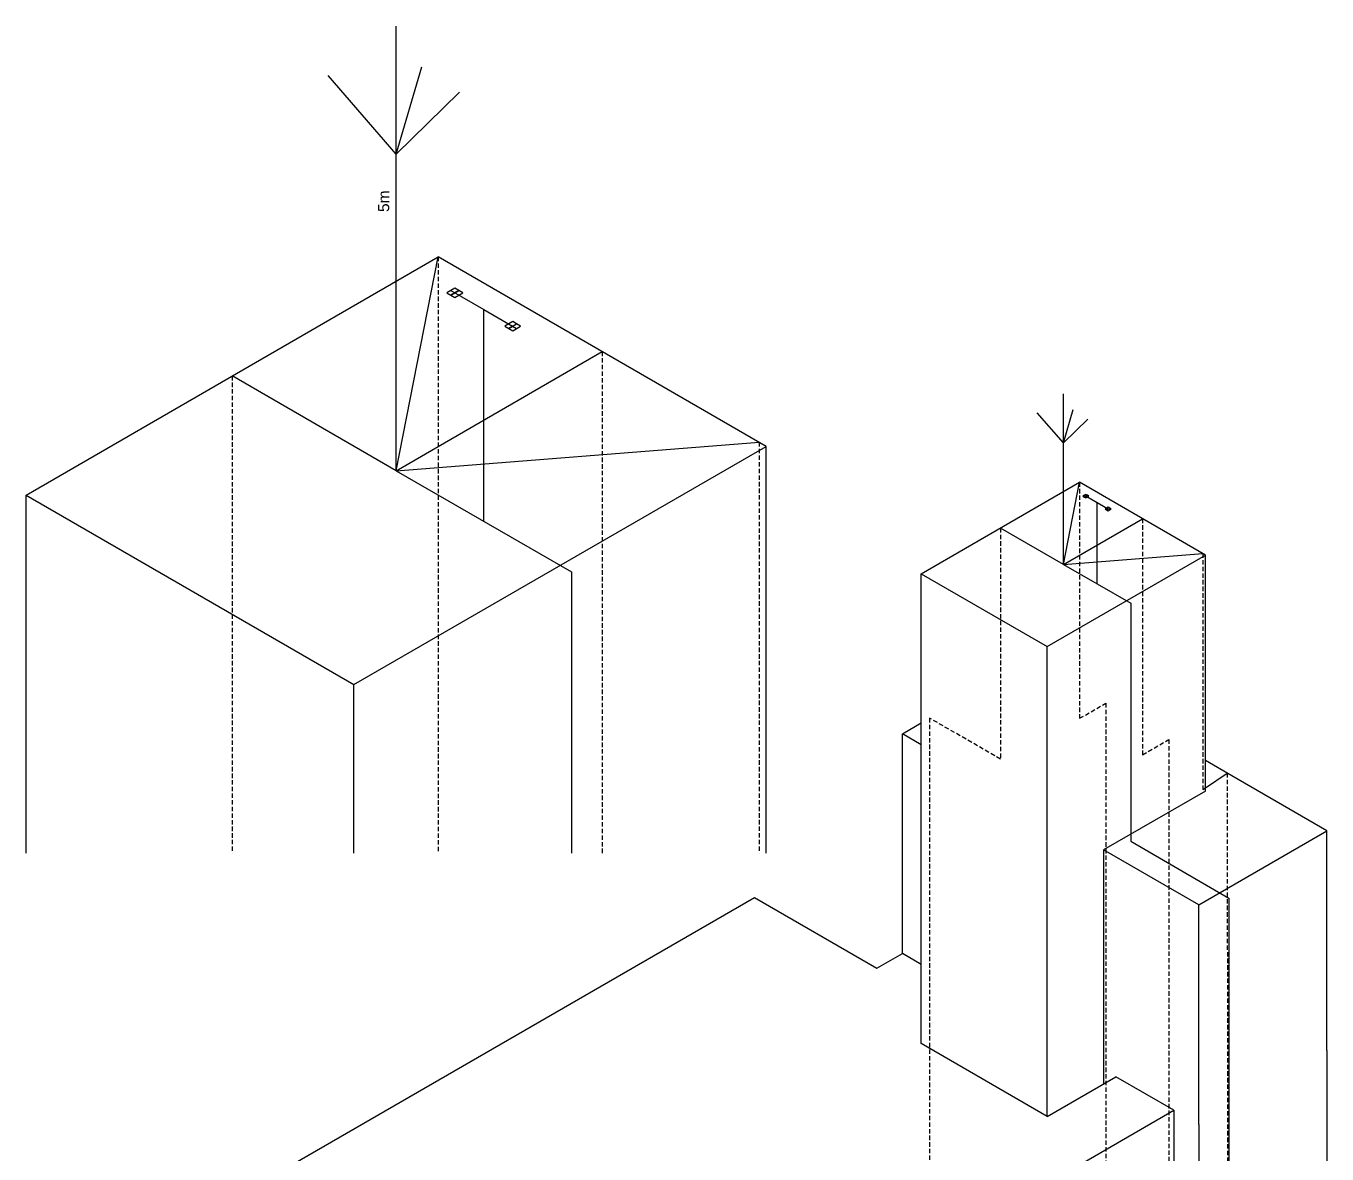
# Model space of a CAD drawing. Header units: inches. Extents: x 225 to 364, y 2 to 158.
# Drawn here: x 290.1 to 363.8, y 94 to 157.9 of the extents above; entities that cross this region are included whole.
import ezdxf

# ---------------------------------------------------------------- set-up
doc = ezdxf.new("R2010")
doc.units = ezdxf.units.IN
doc.header["$MEASUREMENT"] = 0
doc.linetypes.add('HIDDEN', pattern=[0.375, 0.25, -0.125])
for name, color, linetype in [('condutos', 61, 'Continuous'), ('estrutura', 180, 'Continuous'), ('materiais', 10, 'Continuous'), ('texto', 2, 'Continuous')]:
    doc.layers.add(name, color=color, linetype=linetype)
doc.styles.get("Standard").update_dxf_attribs({"font": 'arial.ttf'})

msp = doc.modelspace()

# ---------------------------------------------------------------- linework, layer by layer
at = {"layer": 'condutos'}
for p, q in [((311.086, 132.701), (313.474, 144.8)), ((311.086, 132.701), (322.758, 139.44)), ((311.086, 132.701), (301.803, 138.061)), ((311.086, 132.701), (331.637, 134.314)), ((311.086, 132.701), (321.006, 126.974)), ((348.863, 127.398), (349.78, 132.044)), ((348.863, 127.398), (353.345, 129.986)), ((348.863, 127.398), (345.298, 129.456)), ((348.863, 127.398), (356.754, 128.017)), ((321.006, 126.974), (321.006, 111.054)), ((348.863, 127.398), (352.672, 125.199)), ((352.672, 125.199), (352.672, 111.732)), ((356.909, 114.753), (358.13, 115.59)), ((352.672, 111.732), (358.235, 108.52)), ((358.235, 108.52), (358.235, 26.689))]:
    msp.add_line(p, q, dxfattribs=at)
at = {"layer": 'condutos', "linetype": 'HIDDEN'}
for p, q in [((313.474, 144.8), (313.474, 111.054)), ((322.758, 139.44), (322.758, 111.054)), ((301.803, 138.061), (301.803, 111.054)), ((331.637, 134.314), (331.637, 111.054)), ((349.78, 132.044), (349.78, 118.69)), ((353.345, 129.986), (353.345, 116.632)), ((345.298, 129.456), (345.298, 116.385)), ((356.754, 128.017), (356.754, 114.664)), ((349.78, 118.69), (351.269, 119.55)), ((351.269, 119.55), (351.269, 37.12)), ((341.287, 118.701), (341.287, 36.474)), ((345.298, 116.385), (341.287, 118.701)), ((353.345, 116.632), (354.834, 117.492)), ((354.834, 117.492), (354.834, 35.062)), ((358.13, 115.59), (358.244, 33.093)), ((356.754, 114.664), (356.909, 114.753))]:
    msp.add_line(p, q, dxfattribs=at)
at = {"layer": 'estrutura'}
for p, q in [((290.131, 131.323), (313.474, 144.8)), ((332.042, 134.08), (313.474, 144.8)), ((308.699, 120.603), (332.042, 134.08)), ((332.042, 111.054), (332.042, 134.08)), ((340.817, 126.869), (349.78, 132.044)), ((356.909, 127.928), (349.78, 132.044)), ((290.131, 111.054), (290.131, 131.323)), ((290.131, 131.323), (308.699, 120.603)), ((347.946, 122.753), (356.909, 127.928)), ((356.909, 114.574), (356.909, 127.928)), ((340.817, 100.283), (340.817, 126.869)), ((340.817, 126.869), (347.946, 122.753)), ((347.946, 96.167), (347.946, 122.753)), ((308.699, 111.054), (308.699, 120.603)), ((339.749, 117.813), (340.817, 118.43)), ((339.749, 105.383), (339.749, 117.813)), ((340.817, 117.197), (339.749, 117.813)), ((358.399, 115.434), (356.909, 116.294)), ((363.785, 112.324), (358.399, 115.434)), ((356.909, 114.574), (351.134, 111.24)), ((356.521, 108.13), (363.785, 112.324)), ((363.785, 99.894), (363.785, 112.324)), ((356.521, 108.13), (351.134, 111.24)), ((351.134, 111.24), (351.134, 98.008)), ((303.546, 92.481), (331.376, 108.548)), ((331.376, 108.548), (338.304, 104.548)), ((356.521, 95.699), (356.521, 108.13)), ((338.304, 104.548), (339.749, 105.383)), ((339.749, 105.383), (339.749, 105.383)), ((340.817, 104.766), (339.749, 105.383)), ((347.946, 96.167), (340.817, 100.283)), ((363.785, 99.894), (363.785, 29.894)), ((347.946, 96.167), (351.828, 98.408)), ((355.112, 96.512), (351.828, 98.408)), ((347.807, 92.295), (355.112, 96.512)), ((355.112, 96.512), (355.112, 26.512)), ((356.521, 95.699), (356.521, 25.699))]:
    msp.add_line(p, q, dxfattribs=at)
at = {"layer": 'materiais'}
for p, q in [((311.086, 150.605), (311.086, 157.863)), ((311.086, 150.605), (312.548, 155.549)), ((311.086, 150.605), (307.235, 155.055)), ((311.086, 150.605), (314.669, 154.127)), ((311.086, 132.701), (311.086, 150.605)), ((314.181, 142.897), (313.955, 142.767)), ((314.406, 143.027), (314.181, 142.897)), ((314.181, 142.897), (316.045, 141.821)), ((314.181, 142.637), (314.632, 142.897)), ((314.632, 142.897), (314.406, 143.027)), ((314.632, 142.897), (314.406, 142.767)), ((314.857, 142.767), (314.632, 142.897)), ((313.955, 142.767), (314.181, 142.637)), ((314.406, 142.767), (314.181, 142.637)), ((314.181, 142.637), (314.406, 142.506)), ((314.406, 142.506), (314.857, 142.767)), ((316.045, 129.839), (316.045, 141.821)), ((316.045, 141.821), (317.909, 140.745)), ((317.458, 141.005), (317.232, 140.875)), ((317.232, 140.875), (317.458, 140.745)), ((317.683, 141.135), (317.458, 141.005)), ((317.458, 140.745), (317.909, 141.005)), ((317.683, 140.875), (317.458, 140.745)), ((317.458, 140.745), (317.683, 140.614)), ((317.909, 141.005), (317.683, 141.135)), ((317.683, 140.614), (318.134, 140.875)), ((318.134, 140.875), (317.909, 141.005)), ((348.863, 134.273), (348.863, 137.06)), ((348.863, 134.273), (347.384, 135.981)), ((348.863, 134.273), (349.424, 136.171)), ((348.863, 134.273), (350.239, 135.625)), ((348.863, 127.398), (348.863, 134.273)), ((350.051, 131.313), (349.965, 131.263)), ((349.965, 131.263), (350.051, 131.213)), ((350.138, 131.363), (350.051, 131.313)), ((350.051, 131.313), (350.767, 130.9)), ((350.051, 131.213), (350.224, 131.313)), ((350.138, 131.263), (350.051, 131.213)), ((350.051, 131.213), (350.138, 131.163)), ((350.224, 131.313), (350.138, 131.363)), ((350.224, 131.313), (350.138, 131.263)), ((350.138, 131.163), (350.311, 131.263)), ((350.311, 131.263), (350.224, 131.313)), ((350.767, 126.299), (350.767, 130.9)), ((350.767, 130.9), (351.483, 130.487)), ((351.309, 130.587), (351.223, 130.537)), ((351.223, 130.537), (351.309, 130.487)), ((351.396, 130.637), (351.309, 130.587)), ((351.309, 130.487), (351.483, 130.587)), ((351.396, 130.537), (351.309, 130.487)), ((351.309, 130.487), (351.396, 130.437)), ((351.483, 130.587), (351.396, 130.637)), ((351.396, 130.437), (351.569, 130.537)), ((351.569, 130.537), (351.483, 130.587))]:
    msp.add_line(p, q, dxfattribs=at)

# ---------------------------------------------------------------- texts
at = {"layer": 'texto', "insert": (310.064, 145.503), "char_height": 0.6293, "attachment_point": 1, "rotation": 90}
msp.add_mtext_dynamic_manual_height_columns('\\pxqc;5m', width=4.89198, gutter_width=3.146, heights=[0], dxfattribs=at)

doc.saveas('drawing.dxf')
